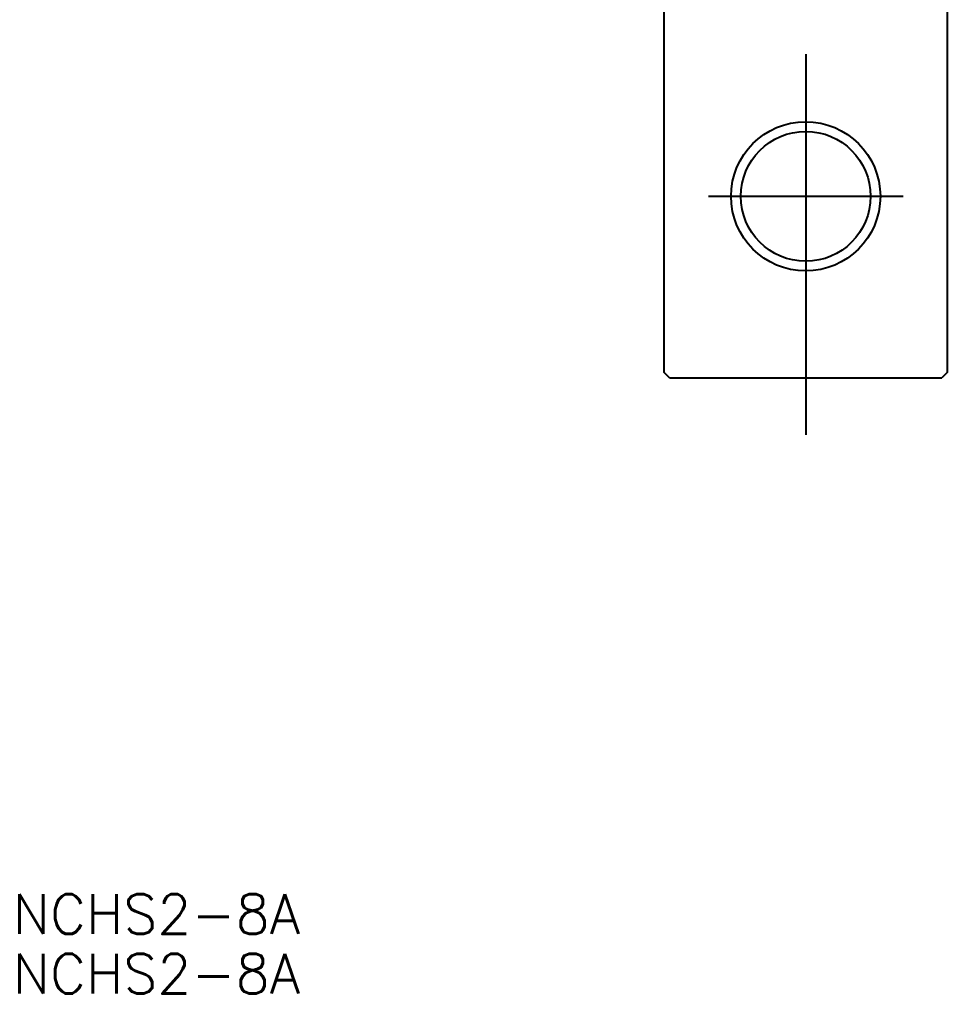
# Model space of a CAD drawing. Extents: x 1 to 262, y 0 to 247.
# Drawn here: x 0.6 to 82.4, y 0 to 85.9 of the extents above; entities that cross this region are included whole.
import ezdxf

# ---------------------------------------------------------------- set-up
doc = ezdxf.new("R2010")
doc.units = 0
doc.linetypes.add('CENTER', pattern=[50.8, 31.75, -6.35, 6.35, -6.35])
doc.layers.get('0').update_dxf_attribs({"linetype": 'CONTINUOUS'})
doc.layers.add('CENTER', color=1, linetype='CENTER')
doc.styles.get("Standard").update_dxf_attribs({"font": 'txt', "bigfont": 'BIGFONT'})

msp = doc.modelspace()

# ---------------------------------------------------------------- linework, layer by layer
at = {"color": 7, "linetype": 'CONTINUOUS'}
for p, q in [((57.388, 106.268), (57.388, 54.768)), ((82.388, 54.768), (82.388, 106.268)), ((57.888, 54.268), (57.388, 54.768)), ((57.888, 54.268), (81.888, 54.268)), ((82.388, 54.768), (81.888, 54.268))]:
    msp.add_line(p, q, dxfattribs=at)
at = {"color": 3, "linetype": 'CONTINUOUS'}
msp.add_circle((69.889, 70.268), 6.579, dxfattribs=at)
at = {"color": 7, "linetype": 'CONTINUOUS'}
msp.add_circle((69.889, 70.268), 5.723, dxfattribs=at)
at = {"layer": 'CENTER', "color": 1, "linetype": 'CENTER'}
for p, q in [((69.888, 171.712), (69.888, 49.251)), ((69.889, 78.846), (69.889, 61.689)), ((61.311, 70.268), (78.468, 70.268))]:
    msp.add_line(p, q, dxfattribs=at)

# ---------------------------------------------------------------- texts
at = {"color": 7, "linetype": 'CONTINUOUS'}
for p in [(0, 5.247), (0, 0)]:
    msp.add_text('NCHS2-8A', height=3.5, dxfattribs=at).set_placement(p)

doc.saveas('drawing.dxf')
